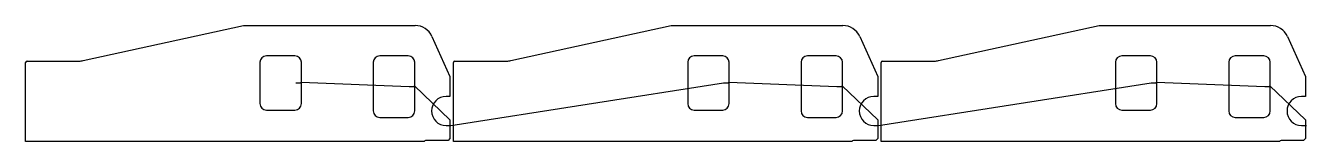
# Model space of a CAD drawing. Header units: metres. Extents: x 19 to 6968, y 19 to 650.
import ezdxf

# ---------------------------------------------------------------- set-up
doc = ezdxf.new("R2010")
doc.units = ezdxf.units.M

msp = doc.modelspace()

# ---------------------------------------------------------------- linework, layer by layer
at = {"layer": 'TOOL_0'}
for p, q in [((330.871, 459.089), (1201.432, 650.001)), ((1201.432, 650.001), (2131.764, 650.001)), ((2651.675, 459.09), (3522.236, 650.002)), ((3522.236, 650.002), (4452.568, 650.002)), ((4972.365, 459.091), (5842.926, 650.003)), ((5842.926, 650.003), (6773.258, 650.003)), ((2223.887, 590.405), (2321.5, 373.216)), ((4544.691, 590.406), (4642.304, 373.217)), ((6865.381, 590.407), (6962.994, 373.218)), ((19, 19.001), (19, 448.791)), ((27, 456.791), (309.663, 456.791)), ((1290.5, 450.001), (1290.5, 225.001)), ((1480.5, 485.001), (1325.5, 485.001)), ((1515.5, 337.501), (1515.5, 450.001)), ((1905.5, 450.001), (1905.5, 185.001)), ((2095.5, 485.001), (1940.5, 485.001)), ((2130.5, 317.501), (2130.5, 450.001)), ((2339.804, 19.002), (2339.804, 448.792)), ((2347.804, 456.792), (2630.467, 456.792)), ((3611.306, 450.002), (3611.306, 225.002)), ((3801.306, 485.002), (3646.306, 485.002)), ((3836.306, 337.502), (3836.306, 450.002)), ((4226.305, 450.002), (4226.305, 185.002)), ((4416.305, 485.002), (4261.305, 485.002)), ((4451.305, 317.502), (4451.305, 450.002)), ((4660.494, 19.003), (4660.494, 448.793)), ((4668.494, 456.793), (4951.157, 456.793)), ((5931.994, 450.003), (5931.994, 225.003)), ((6121.994, 485.003), (5966.994, 485.003)), ((6156.994, 337.503), (6156.994, 450.003)), ((6546.994, 450.003), (6546.994, 185.003)), ((6736.994, 485.003), (6581.994, 485.003)), ((6771.994, 317.503), (6771.994, 450.003)), ((2321.5, 373.216), (2321.5, 264.002)), ((4642.304, 373.217), (4642.304, 264.003)), ((6962.994, 373.218), (6962.994, 264.004)), ((1484.727, 337.501), (1515.5, 337.501)), ((1515.5, 337.501), (1513.27, 342.226)), ((1513.27, 342.226), (2100.394, 317.501)), ((1515.5, 225.001), (1515.5, 337.501)), ((2100.394, 317.501), (2130.5, 317.501)), ((2130.5, 317.501), (2128.599, 322.201)), ((2128.599, 322.201), (2321.5, 136.826)), ((2130.5, 185.001), (2130.5, 317.501)), ((2326.601, 106.002), (3805.533, 337.502)), ((3805.533, 337.502), (3836.306, 337.502)), ((3836.306, 337.502), (3834.076, 342.227)), ((3834.076, 342.227), (4421.199, 317.502)), ((3836.306, 225.002), (3836.306, 337.502)), ((4421.199, 317.502), (4451.305, 317.502)), ((4451.305, 317.502), (4449.404, 322.202)), ((4449.404, 322.202), (4642.304, 136.827)), ((4451.305, 185.002), (4451.305, 317.502)), ((4647.405, 106.003), (6126.221, 337.503)), ((6126.221, 337.503), (6156.994, 337.503)), ((6156.994, 337.503), (6154.764, 342.228)), ((6154.764, 342.228), (6741.888, 317.503)), ((6156.994, 225.003), (6156.994, 337.503)), ((6741.888, 317.503), (6771.994, 317.503)), ((6771.994, 317.503), (6770.093, 322.203)), ((6770.093, 322.203), (6962.994, 136.828)), ((6771.994, 185.003), (6771.994, 317.503)), ((2321.5, 264.002), (2300.5, 264.002)), ((4642.304, 264.003), (4621.304, 264.003)), ((6962.994, 264.004), (6941.994, 264.004)), ((1325.5, 190.001), (1480.5, 190.001)), ((1940.5, 150.001), (2095.5, 150.001)), ((3646.306, 190.002), (3801.306, 190.002)), ((4261.305, 150.002), (4416.305, 150.002)), ((5966.994, 190.003), (6121.994, 190.003)), ((6581.994, 150.003), (6736.994, 150.003)), ((2300.5, 106.002), (2321.5, 106.002)), ((2321.5, 136.826), (2321.5, 106.001)), ((2321.5, 106.002), (2326.601, 106.002)), ((2321.5, 106.001), (2321.5, 34.587)), ((4621.304, 106.003), (4642.304, 106.003)), ((4642.304, 136.827), (4642.304, 106.002)), ((4642.304, 106.003), (4647.405, 106.003)), ((4642.304, 106.002), (4642.304, 34.588)), ((6941.994, 106.004), (6962.994, 106.004)), ((6962.994, 136.828), (6962.994, 106.003)), ((6962.994, 106.004), (6968.095, 106.004)), ((6962.994, 106.003), (6962.994, 34.589)), ((2181.095, 19.001), (19, 19.001)), ((2310.914, 24.001), (2189.162, 24.001)), ((2321.5, 34.587), (2310.914, 24.001)), ((4501.899, 19.002), (2339.804, 19.002)), ((4631.718, 24.002), (4509.966, 24.002)), ((4642.304, 34.588), (4631.718, 24.002)), ((6822.589, 19.003), (4660.494, 19.003)), ((6952.408, 24.003), (6830.656, 24.003)), ((6962.994, 34.589), (6952.408, 24.003))]:
    msp.add_line(p, q, dxfattribs=at)
for centre, radius, start, end in [((2131.764, 549.001), 101, 24.2011809, 90), ((4452.568, 549.002), 101, 24.2011809, 90), ((6773.258, 549.003), 101, 24.2011809, 90), ((27, 448.791), 8, 90, 180), ((309.483, 557.456), 100.665, 270.102451, 282.2669259), ((1325.5, 450.001), 35, 90, 180), ((1480.5, 450.001), 35, 0, 90), ((1940.5, 450.001), 35, 90, 180), ((2095.5, 450.001), 35, 0, 90), ((2347.804, 448.792), 8, 90, 180), ((2630.287, 557.457), 100.665, 270.102451, 282.2669259), ((3646.306, 450.002), 35, 90, 180), ((3801.306, 450.002), 35, 0, 90), ((4261.305, 450.002), 35, 90, 180), ((4416.305, 450.002), 35, 0, 90), ((4668.494, 448.793), 8, 90, 180), ((4950.977, 557.458), 100.665, 270.102451, 282.2669259), ((5966.994, 450.003), 35, 90, 180), ((6121.994, 450.003), 35, 0, 90), ((6581.994, 450.003), 35, 90, 180), ((6736.994, 450.003), 35, 0, 90), ((1325.5, 225.001), 35, 180, 270), ((1480.5, 225.001), 35, 270, 0), ((2300.5, 185.002), 79, 90, 270), ((3646.306, 225.002), 35, 180, 270), ((3801.306, 225.002), 35, 270, 0), ((4621.304, 185.003), 79, 90, 270), ((5966.994, 225.003), 35, 180, 270), ((6121.994, 225.003), 35, 270, 0), ((6941.994, 185.004), 79, 90, 270), ((1940.5, 185.001), 35, 180, 270), ((2095.5, 185.001), 35, 270, 0), ((4261.305, 185.002), 35, 180, 270), ((4416.305, 185.002), 35, 270, 0), ((6581.994, 185.003), 35, 180, 270), ((6736.994, 185.003), 35, 270, 0), ((2189.196, 14.94), 9.061, 90.2149925, 153.3755691), ((4510, 14.941), 9.061, 90.2149925, 153.3755691), ((6830.69, 14.942), 9.061, 90.2149925, 153.3755691)]:
    msp.add_arc(centre, radius, start, end, dxfattribs=at)

doc.saveas('drawing.dxf')
